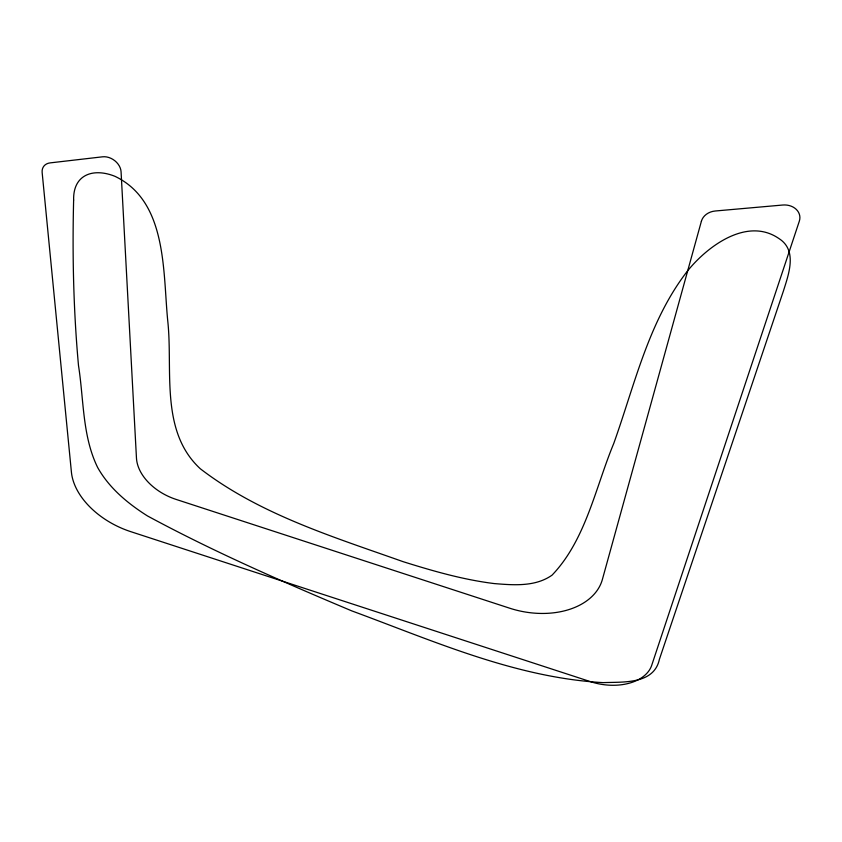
<?xml version="1.0" encoding="UTF-8"?>
<svg xmlns="http://www.w3.org/2000/svg" width="842" height="842" viewBox="0 0 842 842"><rect width="100%" height="100%" fill="white"/><g stroke="black" fill="none" stroke-linecap="round" stroke-linejoin="round"><path stroke-width="1.26" d="M73.633 200.038C72.244 255.273 73.486 310.593 78.506 365.628C83.874 399.518 82.242 436.03 97.63 467.447C109.134 488.044 127.752 503.463 147.434 515.914C213.521 551.647 282.617 581.769 351.84 610.913C433.293 640.878 515.378 677.715 603.135 682.63C622.817 681.799 654.024 684.704 659.402 659.318L783.47 290.837C788.659 274.229 797.627 250.453 778.997 238.591C747.128 216.51 707.164 246.359 687.156 271.429C648.414 321.602 634.658 385.036 613.723 443.545C595.504 487.308 585.822 539.954 552.036 575.17C535.323 586.958 513.62 585.148 494.286 583.58C463.153 579.738 432.893 571.002 403.034 561.646C333.232 536.849 259.757 514.441 200.312 468.762C159.675 431.23 173.052 370.206 167.758 320.991C162.843 272.05 167.474 201.312 114.912 176.294C92.925 167.526 72.991 174.778 73.633 200.038M701.397 221.225L602.398 579.412A73.17 49.836 11.7 0 1 509.673 608.198L176.073 499.401A48.089 32.417 24.3 0 1 136.467 458.143L121.069 171.747A14.609 11.051 35.9 0 0 102.587 156.812L50.131 162.885A14.524 10.683 36.6 0 0 42.153 172.547L71.412 472.13A70.728 46.384 25 0 0 130.689 531.628L590.642 681.704A47.026 30.091 9.6 0 0 651.719 665.296L799.321 221.183A16.187 13.23 -6.3 0 0 782.723 205.027L715.279 210.995A15.735 13.04 -2.2 0 0 701.397 221.225"/></g></svg>
